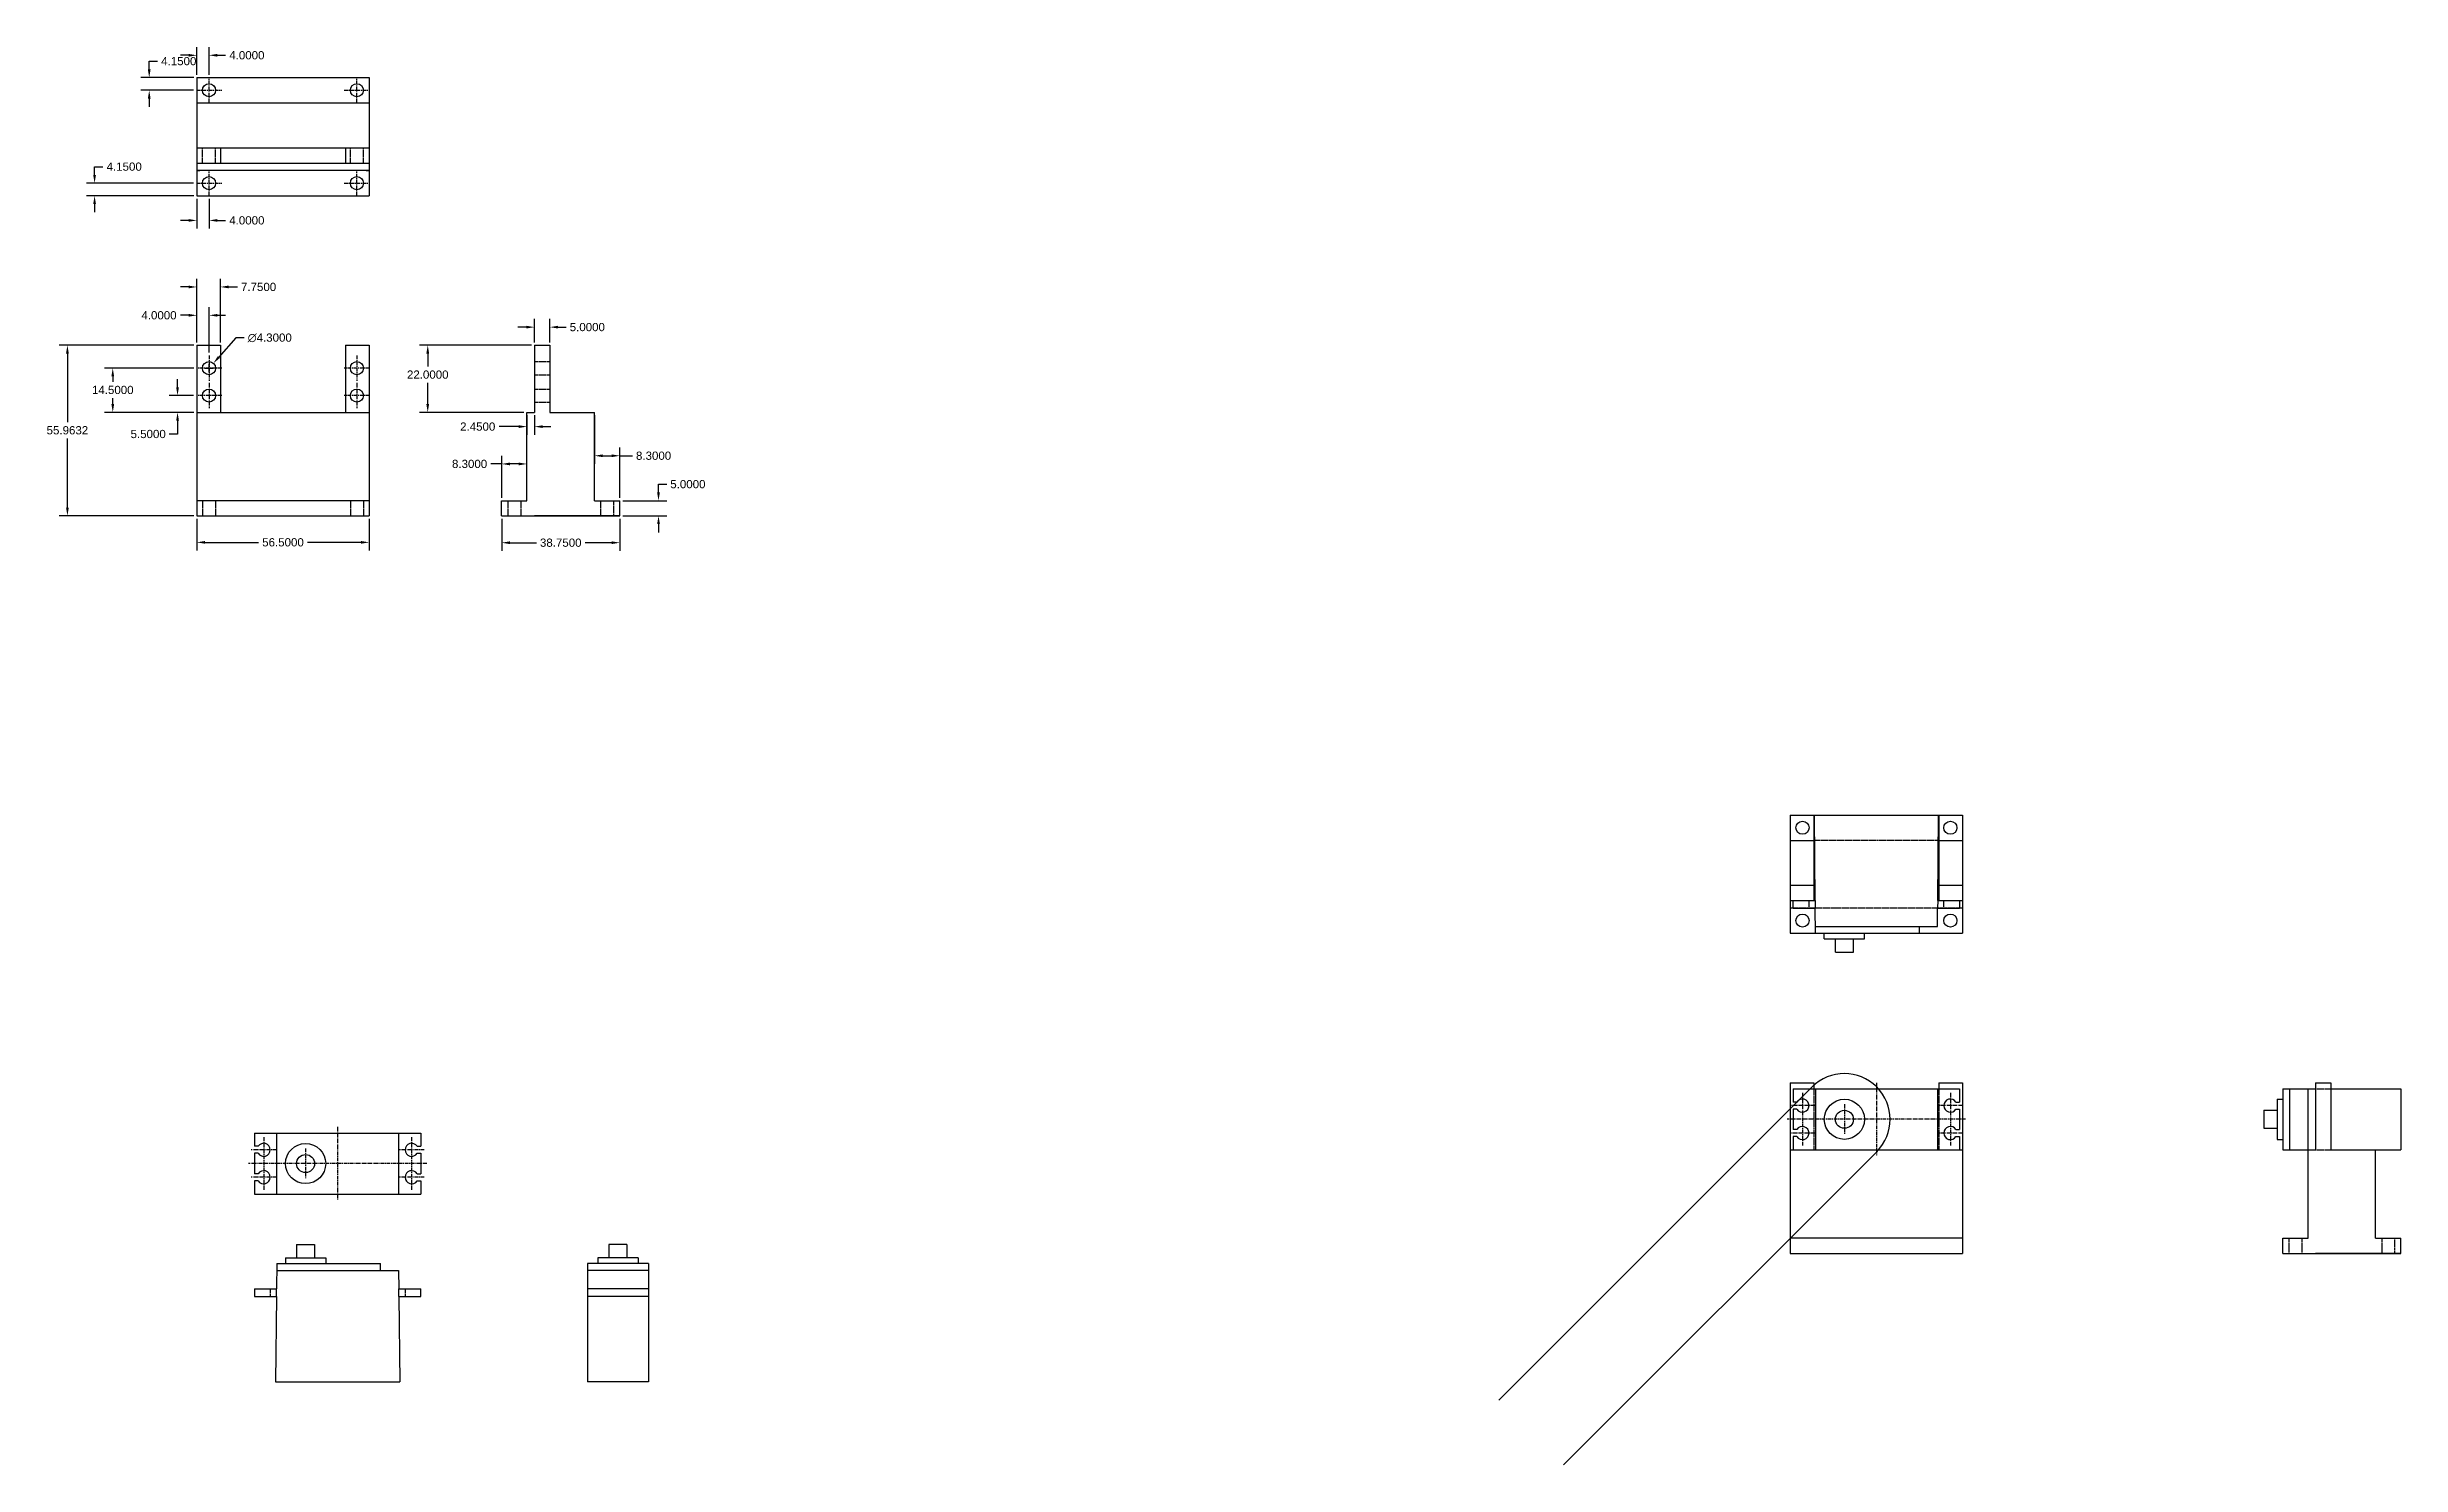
# Model space of a CAD drawing. Header units: millimetres. Extents: x 323 to 1095, y 397 to 862.
import ezdxf

# ---------------------------------------------------------------- set-up
doc = ezdxf.new("R2010")
doc.units = ezdxf.units.MM
doc.header["$MEASUREMENT"] = 0
doc.linetypes.add('CENTER', pattern=[2, 1.25, -0.25, 0.25, -0.25])
doc.linetypes.add('HIDDEN', pattern=[0.375, 0.25, -0.125])
for name, color, linetype in [('Centerline', 1, 'CENTER'), ('Hidden', 1, 'HIDDEN'), ('Servo', 2, 'Continuous'), ('Servo1Holder', 183, 'Continuous')]:
    doc.layers.add(name, color=color, linetype=linetype)
doc.styles.get("Standard").update_dxf_attribs({"font": 'Arial.ttf'})
doc.dimstyles.get("Standard").update_dxf_attribs({"dimtxt": 0.18, "dimasz": 0.18, "dimexe": 0.18, "dimexo": 0.0625, "dimgap": 0.09, "dimtad": 0, "dimtih": 1, "dimtoh": 1, "dimdec": 4, "dimzin": 0, "dimdsep": 46, "dimtxsty": 'Standard', "dimcen": 0.09, "dimadec": 0, "dimazin": 0, "dimtfac": 1, "dimtdec": 4, "dimtofl": 0, "dimtmove": 0, "dimatfit": 3, "dimfxl": 1, "dimtolj": 1, "dimtzin": 0, "dimarcsym": 0})

# ---------------------------------------------------------------- blocks, each defined once
blk = doc.blocks.new('*D6')
at = {"color": 0, "lineweight": -2, "transparency": 16777216}
for p, q in [((371.92, 706.98), (371.92, 696.55)), ((428.42, 706.98), (428.42, 696.55)), ((374.62, 699.25), (392.19, 699.25)), ((425.72, 699.25), (408.15, 699.25))]:
    blk.add_line(p, q, dxfattribs=at)
at = {"color": 0, "transparency": 16777216}
for points in [[(374.62, 699.7), (374.62, 698.8), (371.92, 699.25)], [(425.72, 699.7), (425.72, 698.8), (428.42, 699.25)]]:
    blk.add_solid(points, dxfattribs=at)
at = {"layer": 'Defpoints', "color": 0, "transparency": 16777216}
for p in [(371.92, 707.92), (428.42, 707.92), (428.42, 699.25)]:
    blk.add_point(p, dxfattribs=at)
at = {"color": 0, "transparency": 16777216, "insert": (400.17, 699.25), "char_height": 2.7, "attachment_point": 5}
blk.add_mtext('\\A1;56.5000', dxfattribs=at)
blk = doc.blocks.new('*D7')
at = {"color": 0, "lineweight": -2, "transparency": 16777216}
for p, q in [((471.87, 706.98), (471.87, 696.43)), ((510.62, 706.98), (510.62, 696.43)), ((474.57, 699.13), (483.26, 699.13)), ((507.92, 699.13), (499.22, 699.13))]:
    blk.add_line(p, q, dxfattribs=at)
at = {"color": 0, "transparency": 16777216}
for points in [[(474.57, 699.58), (474.57, 698.68), (471.87, 699.13)], [(507.92, 699.58), (507.92, 698.68), (510.62, 699.13)]]:
    blk.add_solid(points, dxfattribs=at)
at = {"layer": 'Defpoints', "color": 0, "transparency": 16777216}
for p in [(471.87, 707.92), (510.62, 707.92), (510.62, 699.13)]:
    blk.add_point(p, dxfattribs=at)
at = {"color": 0, "transparency": 16777216, "insert": (491.24, 699.13), "char_height": 2.7, "attachment_point": 5}
blk.add_mtext('\\A1;38.7500', dxfattribs=at)
blk = doc.blocks.new('*D8')
at = {"color": 0, "lineweight": -2, "transparency": 16777216}
for p, q in [((523.3, 715.62), (523.3, 718.32)), ((523.3, 718.32), (526, 718.32)), ((511.55, 712.92), (526, 712.92)), ((511.55, 707.92), (526, 707.92)), ((523.3, 705.22), (523.3, 702.52))]:
    blk.add_line(p, q, dxfattribs=at)
at = {"color": 0, "transparency": 16777216}
for points in [[(522.85, 715.62), (523.75, 715.62), (523.3, 712.92)], [(522.85, 705.22), (523.75, 705.22), (523.3, 707.92)]]:
    blk.add_solid(points, dxfattribs=at)
at = {"layer": 'Defpoints', "color": 0, "transparency": 16777216}
for p in [(510.62, 712.92), (523.3, 712.92), (510.62, 707.92)]:
    blk.add_point(p, dxfattribs=at)
at = {"color": 0, "transparency": 16777216, "insert": (532.93, 718.32), "char_height": 2.7, "attachment_point": 5}
blk.add_mtext('\\A1;5.0000', dxfattribs=at)
blk = doc.blocks.new('*D9')
at = {"color": 0, "lineweight": -2, "transparency": 16777216}
for p, q in [((502.32, 740.94), (502.32, 724.95)), ((505.02, 727.65), (507.92, 727.65)), ((510.62, 713.85), (510.62, 730.35)), ((510.62, 727.65), (514.75, 727.65))]:
    blk.add_line(p, q, dxfattribs=at)
at = {"color": 0, "transparency": 16777216}
for points in [[(505.02, 728.1), (505.02, 727.2), (502.32, 727.65)], [(507.92, 728.1), (507.92, 727.2), (510.62, 727.65)]]:
    blk.add_solid(points, dxfattribs=at)
at = {"layer": 'Defpoints', "color": 0, "transparency": 16777216}
for p in [(502.32, 741.88), (510.62, 727.65), (510.62, 712.92)]:
    blk.add_point(p, dxfattribs=at)
at = {"color": 0, "transparency": 16777216, "insert": (521.68, 727.65), "char_height": 2.7, "attachment_point": 5}
blk.add_mtext('\\A1;8.3000', dxfattribs=at)
blk = doc.blocks.new('*D10')
at = {"color": 0, "lineweight": -2, "transparency": 16777216}
for p, q in [((471.87, 713.85), (471.87, 727.67)), ((480.17, 713.85), (480.17, 727.67)), ((471.87, 724.97), (468.28, 724.97)), ((477.47, 724.97), (474.57, 724.97))]:
    blk.add_line(p, q, dxfattribs=at)
at = {"color": 0, "transparency": 16777216}
for points in [[(474.57, 725.42), (474.57, 724.52), (471.87, 724.97)], [(477.47, 725.42), (477.47, 724.52), (480.17, 724.97)]]:
    blk.add_solid(points, dxfattribs=at)
at = {"layer": 'Defpoints', "color": 0, "transparency": 16777216}
for p in [(471.87, 724.97), (471.87, 712.92), (480.17, 712.92)]:
    blk.add_point(p, dxfattribs=at)
at = {"color": 0, "transparency": 16777216, "insert": (461.35, 724.97), "char_height": 2.7, "attachment_point": 5}
blk.add_mtext('\\A1;8.3000', dxfattribs=at)
blk = doc.blocks.new('*D11')
at = {"color": 0, "lineweight": -2, "transparency": 16777216}
for p, q in [((480.17, 740.94), (480.17, 734.5)), ((482.62, 740.94), (482.62, 734.5)), ((477.47, 737.2), (471, 737.2)), ((485.32, 737.2), (488.02, 737.2))]:
    blk.add_line(p, q, dxfattribs=at)
at = {"color": 0, "transparency": 16777216}
for points in [[(477.47, 737.65), (477.47, 736.75), (480.17, 737.2)], [(485.32, 737.65), (485.32, 736.75), (482.62, 737.2)]]:
    blk.add_solid(points, dxfattribs=at)
at = {"layer": 'Defpoints', "color": 0, "transparency": 16777216}
for p in [(480.17, 741.88), (482.62, 741.88), (482.62, 737.2)]:
    blk.add_point(p, dxfattribs=at)
at = {"color": 0, "transparency": 16777216, "insert": (464.02, 737.2), "char_height": 2.7, "attachment_point": 5}
blk.add_mtext('\\A1;2.4500', dxfattribs=at)
blk = doc.blocks.new('*D12')
at = {"color": 0, "lineweight": -2, "transparency": 16777216}
for p, q in [((481.68, 763.88), (444.93, 763.88)), ((447.63, 761.18), (447.63, 756.97)), ((447.63, 744.58), (447.63, 751.53)), ((479.18, 741.88), (444.93, 741.88))]:
    blk.add_line(p, q, dxfattribs=at)
at = {"color": 0, "transparency": 16777216}
for points in [[(447.18, 761.18), (448.08, 761.18), (447.63, 763.88)], [(447.18, 744.58), (448.08, 744.58), (447.63, 741.88)]]:
    blk.add_solid(points, dxfattribs=at)
at = {"layer": 'Defpoints', "color": 0, "transparency": 16777216}
for p in [(447.63, 763.88), (482.62, 763.88), (480.12, 741.88)]:
    blk.add_point(p, dxfattribs=at)
at = {"color": 0, "transparency": 16777216, "insert": (447.63, 754.25), "char_height": 2.7, "attachment_point": 5}
blk.add_mtext('\\A1;22.0000', dxfattribs=at)
blk = doc.blocks.new('*D13')
at = {"color": 0, "lineweight": -2, "transparency": 16777216}
for p, q in [((482.62, 764.82), (482.62, 772.53)), ((487.62, 764.82), (487.62, 772.53)), ((479.92, 769.83), (477.22, 769.83)), ((490.32, 769.83), (493.02, 769.83))]:
    blk.add_line(p, q, dxfattribs=at)
at = {"color": 0, "transparency": 16777216}
for points in [[(479.92, 770.28), (479.92, 769.38), (482.62, 769.83)], [(490.32, 770.28), (490.32, 769.38), (487.62, 769.83)]]:
    blk.add_solid(points, dxfattribs=at)
at = {"layer": 'Defpoints', "color": 0, "transparency": 16777216}
for p in [(487.62, 769.83), (482.62, 763.88), (487.62, 763.88)]:
    blk.add_point(p, dxfattribs=at)
at = {"color": 0, "transparency": 16777216, "insert": (499.95, 769.83), "char_height": 2.7, "attachment_point": 5}
blk.add_mtext('\\A1;5.0000', dxfattribs=at)
blk = doc.blocks.new('*D14')
at = {"color": 0, "lineweight": -2, "transparency": 16777216}
for p, q in [((370.98, 763.88), (326.78, 763.88)), ((329.48, 761.18), (329.48, 738.71)), ((329.48, 710.62), (329.48, 733.27)), ((370.98, 707.92), (326.78, 707.92))]:
    blk.add_line(p, q, dxfattribs=at)
at = {"color": 0, "transparency": 16777216}
for points in [[(329.03, 761.18), (329.93, 761.18), (329.48, 763.88)], [(329.03, 710.62), (329.93, 710.62), (329.48, 707.92)]]:
    blk.add_solid(points, dxfattribs=at)
at = {"layer": 'Defpoints', "color": 0, "transparency": 16777216}
for p in [(329.48, 763.88), (371.92, 763.88), (371.92, 707.92)]:
    blk.add_point(p, dxfattribs=at)
at = {"color": 0, "transparency": 16777216, "insert": (329.48, 735.99), "char_height": 2.7, "attachment_point": 5}
blk.add_mtext('\\A1;55.9632', dxfattribs=at)
blk = doc.blocks.new('*D15')
at = {"color": 0, "lineweight": -2, "transparency": 16777216}
for p, q in [((365.59, 750.08), (365.59, 752.78)), ((370.83, 747.38), (362.89, 747.38)), ((370.98, 741.88), (362.89, 741.88)), ((365.59, 734.77), (362.89, 734.77)), ((365.59, 739.18), (365.59, 734.77))]:
    blk.add_line(p, q, dxfattribs=at)
at = {"color": 0, "transparency": 16777216}
for points in [[(365.14, 750.08), (366.04, 750.08), (365.59, 747.38)], [(365.14, 739.18), (366.04, 739.18), (365.59, 741.88)]]:
    blk.add_solid(points, dxfattribs=at)
at = {"layer": 'Defpoints', "color": 0, "transparency": 16777216}
for p in [(365.59, 741.88), (371.77, 747.38), (371.92, 741.88)]:
    blk.add_point(p, dxfattribs=at)
at = {"color": 0, "transparency": 16777216, "insert": (355.96, 734.77), "char_height": 2.7, "attachment_point": 5}
blk.add_mtext('\\A1;5.5000', dxfattribs=at)
blk = doc.blocks.new('*D16')
at = {"color": 0, "lineweight": -2, "transparency": 16777216}
for p, q in [((370.98, 756.38), (341.65, 756.38)), ((344.35, 753.68), (344.35, 751.94)), ((370.98, 741.88), (341.65, 741.88)), ((344.35, 744.58), (344.35, 746.51))]:
    blk.add_line(p, q, dxfattribs=at)
at = {"color": 0, "transparency": 16777216}
for points in [[(343.9, 753.68), (344.8, 753.68), (344.35, 756.38)], [(343.9, 744.58), (344.8, 744.58), (344.35, 741.88)]]:
    blk.add_solid(points, dxfattribs=at)
at = {"layer": 'Defpoints', "color": 0, "transparency": 16777216}
for p in [(344.35, 756.38), (371.92, 756.38), (371.92, 741.88)]:
    blk.add_point(p, dxfattribs=at)
at = {"color": 0, "transparency": 16777216, "insert": (344.35, 749.22), "char_height": 2.7, "attachment_point": 5}
blk.add_mtext('\\A1;14.5000', dxfattribs=at)
blk = doc.blocks.new('*D17')
at = {"color": 0, "lineweight": -2, "transparency": 16777216}
for p, q in [((369.22, 783.01), (366.52, 783.01)), ((371.92, 764.82), (371.92, 785.71)), ((379.67, 764.82), (379.67, 785.71)), ((382.37, 783.01), (385.22, 783.01))]:
    blk.add_line(p, q, dxfattribs=at)
at = {"color": 0, "transparency": 16777216}
for points in [[(369.22, 783.46), (369.22, 782.56), (371.92, 783.01)], [(382.37, 783.46), (382.37, 782.56), (379.67, 783.01)]]:
    blk.add_solid(points, dxfattribs=at)
at = {"layer": 'Defpoints', "color": 0, "transparency": 16777216}
for p in [(379.67, 783.01), (371.92, 763.88), (379.67, 763.88)]:
    blk.add_point(p, dxfattribs=at)
at = {"color": 0, "transparency": 16777216, "insert": (392.17, 783.01), "char_height": 2.7, "attachment_point": 5}
blk.add_mtext('\\A1;7.7500', dxfattribs=at)
blk = doc.blocks.new('*D19')
at = {"color": 0, "lineweight": -2, "transparency": 16777216}
for p, q in [((369.22, 773.71), (366.52, 773.71)), ((371.92, 764.82), (371.92, 776.41)), ((375.92, 761.47), (375.92, 776.41)), ((378.62, 773.71), (381.32, 773.71))]:
    blk.add_line(p, q, dxfattribs=at)
at = {"color": 0, "transparency": 16777216}
for points in [[(369.22, 774.16), (369.22, 773.26), (371.92, 773.71)], [(378.62, 774.16), (378.62, 773.26), (375.92, 773.71)]]:
    blk.add_solid(points, dxfattribs=at)
at = {"layer": 'Defpoints', "color": 0, "transparency": 16777216}
for p in [(375.92, 773.71), (371.92, 763.88), (375.92, 760.53)]:
    blk.add_point(p, dxfattribs=at)
at = {"color": 0, "transparency": 16777216, "insert": (359.51, 773.71), "char_height": 2.7, "attachment_point": 5}
blk.add_mtext('\\A1;4.0000', dxfattribs=at)
blk = doc.blocks.new('*D20')
at = {"color": 0, "lineweight": -2, "transparency": 16777216}
for p, q in [((384.73, 766.31), (379.13, 760.01)), ((387.43, 766.31), (384.73, 766.31)), ((374.57, 756.38), (377.27, 756.38)), ((375.92, 755.03), (375.92, 757.73))]:
    blk.add_line(p, q, dxfattribs=at)
at = {"color": 0, "transparency": 16777216}
blk.add_solid([(378.8, 760.31), (379.47, 759.71), (377.34, 757.99)], dxfattribs=at)
at = {"layer": 'Defpoints', "color": 0, "transparency": 16777216}
for p in [(377.34, 757.99), (374.49, 754.77)]:
    blk.add_point(p, dxfattribs=at)
at = {"color": 0, "transparency": 16777216, "insert": (395.83, 766.31), "char_height": 2.7, "attachment_point": 5}
blk.add_mtext('\\A1;∅4.3000', dxfattribs=at)
blk = doc.blocks.new('*D21')
at = {"color": 0, "lineweight": -2, "transparency": 16777216}
for p, q in [((371.92, 811.96), (371.92, 802.13)), ((375.92, 811.96), (375.92, 802.13)), ((369.22, 804.83), (366.52, 804.83)), ((378.62, 804.83), (381.32, 804.83))]:
    blk.add_line(p, q, dxfattribs=at)
at = {"color": 0, "transparency": 16777216}
for points in [[(369.22, 805.28), (369.22, 804.38), (371.92, 804.83)], [(378.62, 805.28), (378.62, 804.38), (375.92, 804.83)]]:
    blk.add_solid(points, dxfattribs=at)
at = {"layer": 'Defpoints', "color": 0, "transparency": 16777216}
for p in [(371.92, 812.9), (375.92, 812.9), (375.92, 804.83)]:
    blk.add_point(p, dxfattribs=at)
at = {"color": 0, "transparency": 16777216, "insert": (388.32, 804.83), "char_height": 2.7, "attachment_point": 5}
blk.add_mtext('\\A1;4.0000', dxfattribs=at)
blk = doc.blocks.new('*D22')
at = {"color": 0, "lineweight": -2, "transparency": 16777216}
for p, q in [((338.39, 819.75), (338.39, 822.45)), ((338.39, 822.45), (341.09, 822.45)), ((370.83, 817.05), (335.69, 817.05)), ((370.98, 812.9), (335.69, 812.9)), ((338.39, 810.2), (338.39, 807.5))]:
    blk.add_line(p, q, dxfattribs=at)
at = {"color": 0, "transparency": 16777216}
for points in [[(337.94, 819.75), (338.84, 819.75), (338.39, 817.05)], [(337.94, 810.2), (338.84, 810.2), (338.39, 812.9)]]:
    blk.add_solid(points, dxfattribs=at)
at = {"layer": 'Defpoints', "color": 0, "transparency": 16777216}
for p in [(338.39, 817.05), (371.77, 817.05), (371.92, 812.9)]:
    blk.add_point(p, dxfattribs=at)
at = {"color": 0, "transparency": 16777216, "insert": (348.1, 822.45), "char_height": 2.7, "attachment_point": 5}
blk.add_mtext('\\A1;4.1500', dxfattribs=at)
blk = doc.blocks.new('*D23')
at = {"color": 0, "lineweight": -2, "transparency": 16777216}
for p, q in [((356.3, 854.35), (356.3, 857.05)), ((356.3, 857.05), (359, 857.05)), ((370.98, 851.65), (353.6, 851.65)), ((370.83, 847.5), (353.6, 847.5)), ((356.3, 844.8), (356.3, 842.1))]:
    blk.add_line(p, q, dxfattribs=at)
at = {"color": 0, "transparency": 16777216}
for points in [[(355.85, 854.35), (356.75, 854.35), (356.3, 851.65)], [(355.85, 844.8), (356.75, 844.8), (356.3, 847.5)]]:
    blk.add_solid(points, dxfattribs=at)
at = {"layer": 'Defpoints', "color": 0, "transparency": 16777216}
for p in [(356.3, 851.65), (371.92, 851.65), (371.77, 847.5)]:
    blk.add_point(p, dxfattribs=at)
at = {"color": 0, "transparency": 16777216, "insert": (366, 857.05), "char_height": 2.7, "attachment_point": 5}
blk.add_mtext('\\A1;4.1500', dxfattribs=at)
blk = doc.blocks.new('*D24')
at = {"color": 0, "lineweight": -2, "transparency": 16777216}
for p, q in [((369.22, 858.98), (366.52, 858.98)), ((371.92, 852.59), (371.92, 861.68)), ((375.92, 852.59), (375.92, 861.68)), ((378.62, 858.98), (381.32, 858.98))]:
    blk.add_line(p, q, dxfattribs=at)
at = {"color": 0, "transparency": 16777216}
for points in [[(369.22, 859.43), (369.22, 858.53), (371.92, 858.98)], [(378.62, 859.43), (378.62, 858.53), (375.92, 858.98)]]:
    blk.add_solid(points, dxfattribs=at)
at = {"layer": 'Defpoints', "color": 0, "transparency": 16777216}
for p in [(375.92, 858.98), (371.92, 851.65), (375.92, 851.65)]:
    blk.add_point(p, dxfattribs=at)
at = {"color": 0, "transparency": 16777216, "insert": (388.32, 858.98), "char_height": 2.7, "attachment_point": 5}
blk.add_mtext('\\A1;4.0000', dxfattribs=at)

msp = doc.modelspace()

# ---------------------------------------------------------------- linework, layer by layer
for p, q in [((901.53435, 520.64), (798.80163, 417.90728)), ((922.74755, 499.4268), (820.01484, 396.69408)), ((1086.32567, 500.0334), (1094.62567, 500.0334))]:
    msp.add_line(p, q)
msp.add_arc((912.14095, 510.0334), 15, 315, 135)
at = {"layer": 'Centerline'}
for p, q in [((375.91529, 843.35209), (375.91529, 851.65209)), ((424.41529, 843.35209), (424.41529, 851.65209)), ((371.76529, 847.50209), (380.06529, 847.50209)), ((420.26529, 847.50209), (428.56529, 847.50209)), ((375.91529, 812.90209), (375.91529, 821.20209)), ((424.41529, 812.90209), (424.41529, 821.20209)), ((371.76529, 817.05209), (380.06529, 817.05209)), ((420.26529, 817.05209), (428.56529, 817.05209)), ((380.06529, 756.38057), (371.76529, 756.38057)), ((375.91529, 760.53057), (375.91529, 752.23057)), ((428.56529, 756.38057), (420.26529, 756.38057)), ((424.41529, 760.53057), (424.41529, 752.23057)), ((375.91529, 751.53057), (375.91529, 743.23057)), ((424.41529, 751.53057), (424.41529, 743.23057)), ((380.06529, 747.38057), (371.76529, 747.38057)), ((428.56529, 747.38057), (420.26529, 747.38057)), ((898.39095, 518.6834), (898.39095, 501.3834)), ((922.64095, 522.0334), (922.64095, 498.0334)), ((946.89095, 518.6834), (946.89095, 501.3834)), ((951.89095, 510.0334), (893.39095, 510.0334)), ((902.54095, 514.5334), (894.24095, 514.5334)), ((912.14095, 514.9834), (912.14095, 505.0834)), ((951.04095, 514.5334), (942.74095, 514.5334)), ((393.83552, 504.1834), (393.83552, 486.8834)), ((418.08552, 507.5334), (418.08552, 483.5334)), ((442.33552, 504.1834), (442.33552, 486.8834)), ((902.54095, 505.5334), (894.24095, 505.5334)), ((951.04095, 505.5334), (942.74095, 505.5334)), ((447.33552, 495.5334), (388.83552, 495.5334)), ((397.98552, 500.0334), (389.68552, 500.0334)), ((407.58552, 500.4834), (407.58552, 490.5834)), ((446.48552, 500.0334), (438.18552, 500.0334)), ((397.98552, 491.0334), (389.68552, 491.0334)), ((446.48552, 491.0334), (438.18552, 491.0334))]:
    msp.add_line(p, q, dxfattribs=at)
at = {"layer": 'Hidden'}
for p, q in [((373.76529, 823.65209), (373.76529, 828.65209)), ((378.06529, 823.65209), (378.06529, 828.65209)), ((422.26529, 823.65209), (422.26529, 828.65209)), ((426.56529, 823.65209), (426.56529, 828.65209)), ((482.61531, 758.53057), (487.61531, 758.53057)), ((482.61531, 754.23057), (487.61531, 754.23057)), ((482.61531, 749.53057), (487.61531, 749.53057)), ((482.61531, 745.23057), (487.61531, 745.23057)), ((373.76529, 712.91737), (373.76529, 707.91737)), ((378.06529, 712.91737), (378.06529, 707.91737)), ((422.26529, 712.91737), (422.26529, 707.91737)), ((426.56529, 712.91737), (426.56529, 707.91737)), ((473.86531, 712.91737), (473.86531, 707.91737)), ((478.16531, 712.91737), (478.16531, 707.91737)), ((504.31531, 712.91737), (504.31531, 707.91737)), ((508.61531, 707.91737), (508.61531, 712.91737)), ((942.86506, 601.50492), (902.41684, 601.50493)), ((895.39095, 579.35492), (949.89095, 579.35492)), ((900.54095, 579.30492), (900.54095, 581.80492)), ((944.74095, 579.30492), (944.74095, 581.80492)), ((902.14095, 520.0334), (902.14095, 500.0334)), ((943.14095, 520.0334), (943.14095, 500.0334)), ((1066.62567, 520.0334), (1071.62567, 520.0334)), ((1066.62567, 500.0334), (1071.62567, 500.0334)), ((1057.87567, 471.07019), (1057.87567, 466.07019)), ((1062.17567, 471.07019), (1062.17567, 466.07019)), ((1088.32567, 471.07019), (1088.32567, 466.07019)), ((1092.62567, 466.07019), (1092.62567, 471.07019)), ((395.98552, 454.4608), (395.98552, 451.9608)), ((440.18552, 454.4608), (440.18552, 451.9608))]:
    msp.add_line(p, q, dxfattribs=at)
at = {"layer": 'Servo'}
for p, q in [((902.54095, 581.80492), (902.29095, 609.80492)), ((942.74095, 581.80492), (942.99095, 609.80492)), ((895.39095, 579.30492), (895.39095, 581.80492)), ((895.39095, 581.80492), (902.54095, 581.80492)), ((895.39095, 579.30492), (902.57036, 579.30492)), ((902.54095, 581.80492), (902.56327, 579.30492)), ((902.66742, 571.05492), (902.57036, 579.30492)), ((942.64095, 573.30492), (942.71154, 579.30492)), ((942.74095, 581.80492), (942.71154, 579.30492)), ((942.71154, 579.30492), (949.89095, 579.30492)), ((942.74095, 581.80492), (949.89095, 581.80492)), ((949.89095, 581.80492), (949.89095, 579.30492)), ((902.64095, 573.30492), (936.66742, 573.30492)), ((936.66742, 573.30492), (942.64095, 573.30492)), ((936.66742, 573.30492), (936.66742, 571.05492)), ((902.66742, 571.05492), (936.66742, 571.05492)), ((905.55595, 569.20492), (905.55595, 571.05492)), ((905.55595, 569.20492), (918.72595, 569.20492)), ((909.19095, 564.80492), (909.19095, 569.20492)), ((909.19095, 564.80492), (915.09095, 564.80492)), ((915.09095, 564.80492), (915.09095, 569.20492)), ((918.72595, 569.20492), (918.72595, 571.05492)), ((895.39095, 520.0334), (949.89095, 520.0334)), ((895.39095, 520.0334), (895.39095, 515.6834)), ((902.64095, 520.0334), (902.64095, 500.0334)), ((942.64095, 520.0334), (942.64095, 500.0334)), ((949.89095, 520.0334), (949.89095, 515.6834)), ((1055.87567, 520.0334), (1066.62567, 520.0334)), ((1055.87567, 520.0334), (1055.87567, 500.0334)), ((1058.12567, 520.0334), (1058.12567, 500.0334)), ((1064.12567, 520.0334), (1064.12567, 500.0334)), ((1066.62567, 520.0334), (1066.62567, 500.0334)), ((1071.62567, 520.0334), (1094.62567, 520.0334)), ((1094.62567, 520.0334), (1094.62567, 500.0334)), ((896.57436, 515.6834), (895.39095, 515.6834)), ((895.39095, 513.3834), (895.39095, 506.6834)), ((896.57436, 513.3834), (895.39095, 513.3834)), ((948.70754, 515.6834), (949.89095, 515.6834)), ((948.70754, 513.3834), (949.89095, 513.3834)), ((949.89095, 513.3834), (949.89095, 506.6834)), ((1049.62567, 512.9834), (1049.62567, 507.0834)), ((1049.62567, 512.9834), (1054.02567, 512.9834)), ((1054.02567, 516.6184), (1054.02567, 503.4484)), ((1054.02567, 516.6184), (1055.87567, 516.6184)), ((390.83552, 505.5334), (445.33552, 505.5334)), ((390.83552, 505.5334), (390.83552, 501.1834)), ((398.08552, 505.5334), (398.08552, 485.5334)), ((438.08552, 505.5334), (438.08552, 485.5334)), ((445.33552, 505.5334), (445.33552, 501.1834)), ((896.57436, 506.6834), (895.39095, 506.6834)), ((895.39095, 504.3834), (895.39095, 500.0334)), ((896.57436, 504.3834), (895.39095, 504.3834)), ((948.70754, 506.6834), (949.89095, 506.6834)), ((948.70754, 504.3834), (949.89095, 504.3834)), ((949.89095, 504.3834), (949.89095, 500.0334)), ((1049.62567, 507.0834), (1054.02567, 507.0834)), ((1054.02567, 503.4484), (1055.87567, 503.4484)), ((392.01893, 501.1834), (390.83552, 501.1834)), ((390.83552, 498.8834), (390.83552, 492.1834)), ((392.01893, 498.8834), (390.83552, 498.8834)), ((444.15211, 501.1834), (445.33552, 501.1834)), ((444.15211, 498.8834), (445.33552, 498.8834)), ((445.33552, 498.8834), (445.33552, 492.1834)), ((895.39095, 500.0334), (949.89095, 500.0334)), ((1055.87567, 500.0334), (1064.12567, 500.0334)), ((1086.32567, 500.0334), (1094.62567, 500.0334)), ((392.01893, 492.1834), (390.83552, 492.1834)), ((390.83552, 489.8834), (390.83552, 485.5334)), ((392.01893, 489.8834), (390.83552, 489.8834)), ((444.15211, 492.1834), (445.33552, 492.1834)), ((444.15211, 489.8834), (445.33552, 489.8834)), ((445.33552, 489.8834), (445.33552, 485.5334)), ((390.83552, 485.5334), (445.33552, 485.5334)), ((401.00052, 464.5608), (414.17052, 464.5608)), ((401.00052, 464.5608), (401.00052, 462.7108)), ((404.63552, 468.9608), (410.53552, 468.9608)), ((404.63552, 468.9608), (404.63552, 464.5608)), ((410.53552, 468.9608), (410.53552, 464.5608)), ((414.17052, 464.5608), (414.17052, 462.7108)), ((516.59311, 464.5608), (503.42311, 464.5608)), ((503.42311, 464.5608), (503.42311, 462.7108)), ((512.95811, 468.9608), (507.05811, 468.9608)), ((507.05811, 468.9608), (507.05811, 464.5608)), ((512.95811, 468.9608), (512.95811, 464.5608)), ((516.59311, 464.5608), (516.59311, 462.7108)), ((398.11199, 462.7108), (398.01493, 454.4608)), ((398.08552, 460.4608), (432.11199, 460.4608)), ((398.11199, 462.7108), (432.11199, 462.7108)), ((432.11199, 460.4608), (432.11199, 462.7108)), ((432.11199, 460.4608), (438.08552, 460.4608)), ((438.08552, 460.4608), (438.15611, 454.4608)), ((500.00811, 462.7108), (500.00811, 423.9608)), ((520.00811, 462.7108), (500.00811, 462.7108)), ((520.00811, 460.4608), (500.00811, 460.4608)), ((520.00811, 462.7108), (520.00811, 423.9608)), ((390.83552, 454.4608), (390.83552, 451.9608)), ((390.83552, 454.4608), (398.01493, 454.4608)), ((390.83552, 451.9608), (397.98552, 451.9608)), ((397.98552, 451.9608), (397.73552, 423.9608)), ((397.98552, 451.9608), (398.00784, 454.4608)), ((438.15611, 454.4608), (445.33552, 454.4608)), ((438.18552, 451.9608), (438.15611, 454.4608)), ((438.18552, 451.9608), (445.33552, 451.9608)), ((438.18552, 451.9608), (438.43552, 423.9608)), ((445.33552, 451.9608), (445.33552, 454.4608)), ((520.00811, 454.4608), (500.00811, 454.4608)), ((520.00811, 451.9608), (500.00811, 451.9608)), ((397.73552, 423.9608), (438.43552, 423.9608)), ((520.00811, 423.9608), (500.00811, 423.9608))]:
    msp.add_line(p, q, dxfattribs=at)
for centre, radius in [((912.14095, 510.0334), 6.585), ((912.14095, 510.0334), 2.95), ((407.58552, 495.5334), 6.585), ((407.58552, 495.5334), 2.95)]:
    msp.add_circle(centre, radius, dxfattribs=at)
for centre, start, end in [((898.39095, 514.5334), 212.336026, 147.663974), ((946.89095, 514.5334), 32.336026, 327.663974), ((393.83552, 500.0334), 212.336026, 147.663974), ((442.33552, 500.0334), 32.336026, 327.663974), ((898.39095, 505.5334), 212.336026, 147.663974), ((946.89095, 505.5334), 32.336026, 327.663974), ((393.83552, 491.0334), 212.336026, 147.663974), ((442.33552, 491.0334), 32.336026, 327.663974)]:
    msp.add_arc(centre, 2.15, start, end, dxfattribs=at)
at = {"layer": 'Servo1Holder'}
for p, q in [((371.91529, 851.65209), (371.91529, 812.90209)), ((371.91529, 851.65209), (428.41529, 851.65209)), ((379.81529, 851.65209), (420.51529, 851.65209)), ((428.41529, 851.65209), (428.41529, 812.90209)), ((371.91529, 843.35211), (428.41529, 843.35209)), ((371.91529, 828.65209), (428.41529, 828.65209)), ((379.66529, 828.65209), (379.66529, 823.65209)), ((420.66529, 828.65209), (420.66529, 823.65209)), ((371.91529, 823.65209), (428.41529, 823.65209)), ((371.91529, 821.20209), (372.91529, 821.20209)), ((428.41529, 821.20209), (371.91529, 821.20209)), ((427.41529, 821.20209), (428.41529, 821.20209)), ((371.91529, 812.90209), (428.41529, 812.90209)), ((371.91529, 763.88057), (379.66529, 763.88057)), ((371.91529, 763.88057), (371.91529, 707.91737)), ((379.66529, 763.88057), (379.66529, 741.88057)), ((420.66529, 763.88057), (428.41529, 763.88057)), ((420.66529, 763.88057), (420.66529, 761.88057)), ((420.66529, 763.88057), (420.66529, 741.88057)), ((428.41529, 763.88057), (428.41529, 707.91737)), ((482.61531, 763.88057), (487.61531, 763.88057)), ((482.61531, 763.88057), (482.61531, 741.88057)), ((487.61531, 763.88057), (487.61531, 741.88057)), ((371.91529, 741.88057), (428.41529, 741.88057)), ((480.11531, 741.88057), (482.61531, 741.88057)), ((480.16531, 712.91737), (480.16531, 741.88057)), ((487.61531, 741.88057), (502.31531, 741.88057)), ((502.31531, 712.91737), (502.31531, 741.88057)), ((428.41529, 712.91737), (371.91529, 712.91737)), ((471.86531, 707.91737), (471.86531, 712.91737)), ((471.86531, 712.91737), (480.16531, 712.91737)), ((502.31531, 712.91737), (510.61531, 712.91737)), ((510.61531, 707.91737), (510.61531, 712.91737)), ((371.91529, 707.91737), (428.41529, 707.91737)), ((471.86531, 707.91737), (510.61531, 707.91737)), ((510.61531, 707.91737), (482.61531, 707.91737)), ((894.39095, 609.80492), (894.39095, 571.05492)), ((894.39095, 609.80492), (950.89095, 609.80492)), ((902.14095, 609.80492), (902.14095, 581.80492)), ((902.29095, 609.80492), (942.99095, 609.80492)), ((943.14095, 609.80492), (943.14095, 581.80492)), ((950.89095, 609.80492), (950.89095, 571.05492)), ((894.39095, 601.50493), (902.41684, 601.50493)), ((942.86506, 601.50492), (950.89095, 601.50492)), ((894.39095, 586.80492), (902.14095, 586.80492)), ((943.14095, 586.80492), (950.89095, 586.80492)), ((894.39095, 581.80492), (902.14095, 581.80492)), ((894.39095, 579.35492), (895.39095, 579.35492)), ((943.14095, 581.80492), (950.89095, 581.80492)), ((949.89095, 579.35492), (950.89095, 579.35492)), ((894.39095, 571.05492), (902.66742, 571.05492)), ((936.66742, 571.05492), (950.89095, 571.05492)), ((894.39095, 522.0334), (902.14095, 522.0334)), ((894.39095, 522.0334), (894.39095, 466.07019)), ((902.14095, 522.0334), (902.14095, 520.0334)), ((943.14095, 522.0334), (943.14095, 520.0334)), ((943.14095, 522.0334), (950.89095, 522.0334)), ((950.89095, 522.0334), (950.89095, 466.07019)), ((1066.62567, 522.0334), (1071.62567, 522.0334)), ((1066.62567, 522.0334), (1066.62567, 500.0334)), ((1071.62567, 522.0334), (1071.62567, 500.0334)), ((894.39095, 500.0334), (950.89095, 500.0334)), ((1064.12567, 500.0334), (1066.62567, 500.0334)), ((1064.17567, 471.07019), (1064.17567, 500.0334)), ((1071.62567, 500.0334), (1086.32567, 500.0334)), ((1086.32567, 471.07019), (1086.32567, 500.0334)), ((1086.32567, 500.0334), (1094.62567, 500.0334)), ((950.89095, 471.07019), (894.39095, 471.07019)), ((1055.87567, 466.07019), (1055.87567, 471.07019)), ((1055.87567, 471.07019), (1064.17567, 471.07019)), ((1086.32567, 471.07019), (1094.62567, 471.07019)), ((1094.62567, 466.07019), (1094.62567, 471.07019)), ((894.39095, 466.07019), (950.89095, 466.07019)), ((1055.87567, 466.07019), (1094.62567, 466.07019)), ((1094.62567, 466.07019), (1066.62567, 466.07019))]:
    msp.add_line(p, q, dxfattribs=at)
for centre in [(375.91529, 847.50209), (424.41529, 847.50209), (375.91529, 817.05209), (424.41529, 817.05209), (375.91529, 756.38057), (424.41529, 756.38057), (375.91529, 747.38057), (424.41529, 747.38057), (898.39095, 605.65492), (946.89095, 605.65492), (898.39095, 575.20492), (946.89095, 575.20492)]:
    msp.add_circle(centre, 2.15, dxfattribs=at)

# ---------------------------------------------------------------- dimensions: what is measured, and where the dimension line sits
for base, p1, p2, picture, middle in [((356.30032, 851.65209), (371.76529, 847.50209), (371.91529, 851.65209), '*D23', (366.00448, 857.05209)), ((338.39453, 817.05209), (371.91529, 812.90209), (371.76529, 817.05209), '*D22', (348.09869, 822.45209)), ((523.29677, 712.91737), (510.61531, 707.91737), (510.61531, 712.91737), '*D8', (532.92726, 718.31737))]:
    dim = msp.add_linear_dim(base=base, p1=p1, p2=p2, angle=90, dimstyle='Standard', override={"dimscale": 15})
    dim.commit()
    dim.dimension.update_dxf_attribs({"geometry": picture, "text_midpoint": middle})
for base, p1, p2, picture, middle in [((375.91529, 858.97682), (371.91529, 851.65209), (375.91529, 851.65209), '*D24', (388.31946, 858.97682)), ((375.91529, 804.83015), (371.91529, 812.90209), (375.91529, 812.90209), '*D21', (388.31946, 804.83015)), ((487.61531, 769.82673), (482.61531, 763.88057), (487.61531, 763.88057), '*D13', (499.94581, 769.82673)), ((428.41529, 699.24603), (371.91529, 707.91737), (428.41529, 707.91737), '*D6', (400.16529, 699.24603)), ((510.61531, 699.12946), (471.86531, 707.91737), (510.61531, 707.91737), '*D7', (491.24031, 699.12946))]:
    dim = msp.add_linear_dim(base=base, p1=p1, p2=p2, dimstyle='Standard', override={"dimscale": 15})
    dim.commit()
    dim.dimension.update_dxf_attribs({"geometry": picture, "text_midpoint": middle})
for base, p1, p2, picture, middle in [((379.66529, 783.0126), (371.91529, 763.88057), (379.66529, 763.88057), '*D17', (392.16768, 783.0126)), ((375.91529, 773.70758), (371.91529, 763.88057), (375.91529, 760.53057), '*D19', (359.51113, 773.70758)), ((482.61531, 737.20157), (480.16531, 741.88057), (482.61531, 741.88057), '*D11', (464.01904, 737.20157)), ((510.61531, 727.65209), (502.31531, 741.88057), (510.61531, 712.91737), '*D9', (521.68028, 727.65209)), ((471.86531, 724.96728), (480.16531, 712.91737), (471.86531, 712.91737), '*D10', (461.34919, 724.96728))]:
    dim = msp.add_linear_dim(base=base, p1=p1, p2=p2, dimstyle='Standard', override={"dimscale": 15})
    dim.commit()
    dim.dimension.update_dxf_attribs({"geometry": picture, "text_midpoint": middle, "dimtype": 160})
dim = msp.add_diameter_dim_2p(p1=(374.48843, 754.7723), p2=(377.34216, 757.98885), dimstyle='Standard', override={"dimscale": 15})
dim.commit()
dim.dimension.update_dxf_attribs({"geometry": '*D20', "text_midpoint": (395.82893, 766.31039), "dimtype": 163})
for base, p1, p2, picture, middle in [((329.47754, 763.88057), (371.91529, 707.91737), (371.91529, 763.88057), '*D14', (329.47754, 735.99048)), ((344.34587, 756.38057), (371.91529, 741.88057), (371.91529, 756.38057), '*D16', (344.34587, 749.22368)), ((447.63425, 763.88057), (480.11531, 741.88057), (482.61531, 763.88057), '*D12', (447.63425, 754.24899)), ((365.58587, 741.88057), (371.76529, 747.38057), (371.91529, 741.88057), '*D15', (355.95538, 734.76896))]:
    dim = msp.add_linear_dim(base=base, p1=p1, p2=p2, angle=90, dimstyle='Standard', override={"dimscale": 15})
    dim.commit()
    dim.dimension.update_dxf_attribs({"geometry": picture, "text_midpoint": middle, "dimtype": 160})

doc.saveas('drawing.dxf')
